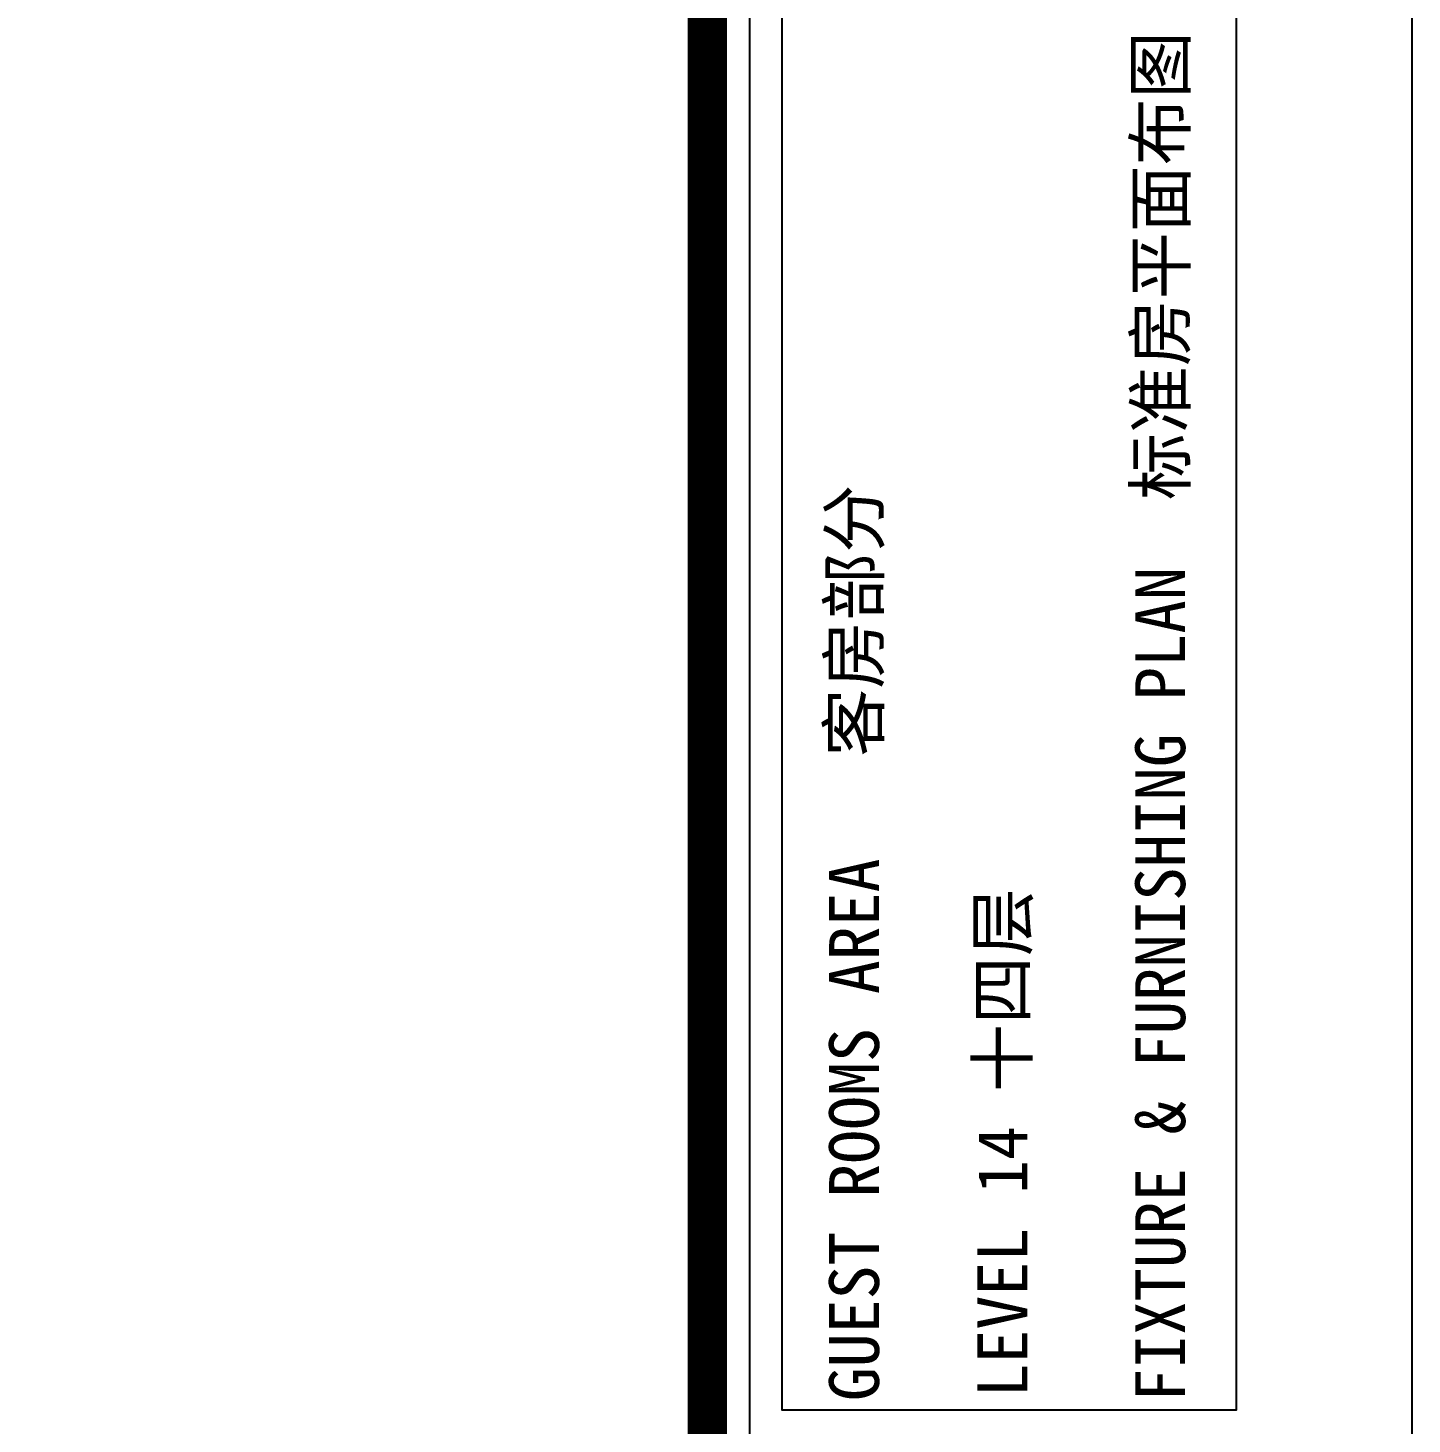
# Model space of a CAD drawing. Header units: millimetres. Extents: x 14385 to 129787, y 107826 to 186798.
# Drawn here: x 86753.3 to 86823.9, y 138683.5 to 138754.8 of the extents above; entities that cross this region are included whole.
import ezdxf
from ezdxf.enums import TextEntityAlignment as Align

# ---------------------------------------------------------------- set-up
doc = ezdxf.new("R2010")
doc.units = ezdxf.units.MM
doc.header["$LTSCALE"] = 1000
doc.layers.add('IDS-TEXT', color=50, linetype='Continuous')
doc.layers.add('TK', color=1, linetype='Continuous')
doc.styles.add('Arial', font='arial.ttf')
doc.styles.add('黑体', font='simhei.ttf', dxfattribs={"width": 0.8})

# ---------------------------------------------------------------- blocks, each defined once
blk = doc.blocks.new('FSAFDSAFSAD')
at = {"layer": 'TK', "color": 2, "ltscale": 3}
blk.add_line((-283.12, 1552.91), (-283.12, 1215.21), dxfattribs=at)
at = {"layer": 'TK', "color": 255}
blk.add_lwpolyline([(-187.35, 2036.09), (-1376.35, 2036.09), (-1376.35, 1195.09), (-187.35, 1195.09)], close=True, dxfattribs=at)
at = {"layer": 'TK', "color": 8, "ltscale": 3, "const_width": 5.66}
blk.add_lwpolyline([(-289.22, 1552.46), (-289.22, 1215.21)], dxfattribs=at)
at = {"layer": 'TK', "color": 150}
blk.add_lwpolyline([(-278.43, 1552.71), (-212.8, 1552.71), (-212.8, 1346.81), (-278.43, 1346.81)], close=True, dxfattribs=at)
blk = doc.blocks.new('A$C56D03EAD')
at = {"color": 150, "linetype": 'Continuous', "style": '黑体', "width": 1.652174, "flags": 8}
for p, p2 in [((-46.81, 154.55), (-46.81, 352.57)), ((-32.81, 154.55), (-32.81, 352.57))]:
    blk.add_attdef('五层405号套房天花布置图000000000000000', text='', height=7.21, rotation=90, dxfattribs=at).set_placement(p, p2, align=Align.FIT)
at = {"color": 150, "linetype": 'Continuous', "style": '黑体', "flags": 8}
for p in [(-84.27, 154.61), (-69.25, 154.61)]:
    blk.add_attdef('五层405号套房天花布置图', text='', height=7.21, rotation=90, dxfattribs=at).set_placement(p, align=Align.TOP_LEFT)
at = {"color": 150, "style": 'Arial', "flags": 8}
for tag, p in [('1:50', (-69.7, 71.4)), ('2009-11-28', (-47.69, 71.55))]:
    blk.add_attdef(tag, p, '', height=2.88, dxfattribs=at)
blk.add_attdef('RC-405', text='', height=12.01, dxfattribs=at).set_placement((-57.43, 35.11), align=Align.MIDDLE)

msp = doc.modelspace()

# ---------------------------------------------------------------- block references
at = {"layer": 'IDS-TEXT', "color": 150}
ref = msp.add_blockref('A$C56D03EAD', (86823.94, 138630.071), dxfattribs=dict(at, xscale=0.3532380151445977, yscale=0.3532380151445977, zscale=0.3532380151445977))
ref.add_attrib('五层405号套房天花布置图000000000000000', 'FIXTURE & FURNISHING PLAN  标准房平面布图', dxfattribs={"layer": '0', "color": 150, "linetype": 'Continuous', "height": 2.54545, "rotation": 90, "style": '黑体', "width": 0.926829, "flags": 8}).set_placement((86812.352, 138684.664), (86812.352, 138754.614), align=Align.FIT)
ref.add_attrib('五层405号套房天花布置图', 'LEVEL 14 十四层', dxfattribs={"layer": '0', "color": 150, "linetype": 'Continuous', "height": 2.54545, "rotation": 90, "style": '黑体', "flags": 8}).set_placement((86801.747, 138684.881), align=Align.TOP_LEFT)
ref.add_attrib('五层405号套房天花布置图', 'GUEST ROOMS AREA   客房部分', dxfattribs={"layer": '0', "color": 150, "linetype": 'Continuous', "height": 2.54545, "rotation": 90, "style": '黑体', "flags": 8}).set_placement((86794.174, 138684.687), align=Align.TOP_LEFT)
at = {"layer": 'TK', "xscale": 0.3532380151445977, "yscale": 0.3532380151445977, "zscale": 0.3532380151445977}
msp.add_blockref('FSAFDSAFSAD', (86890.121, 138208.481), dxfattribs=at)

doc.saveas('drawing.dxf')
